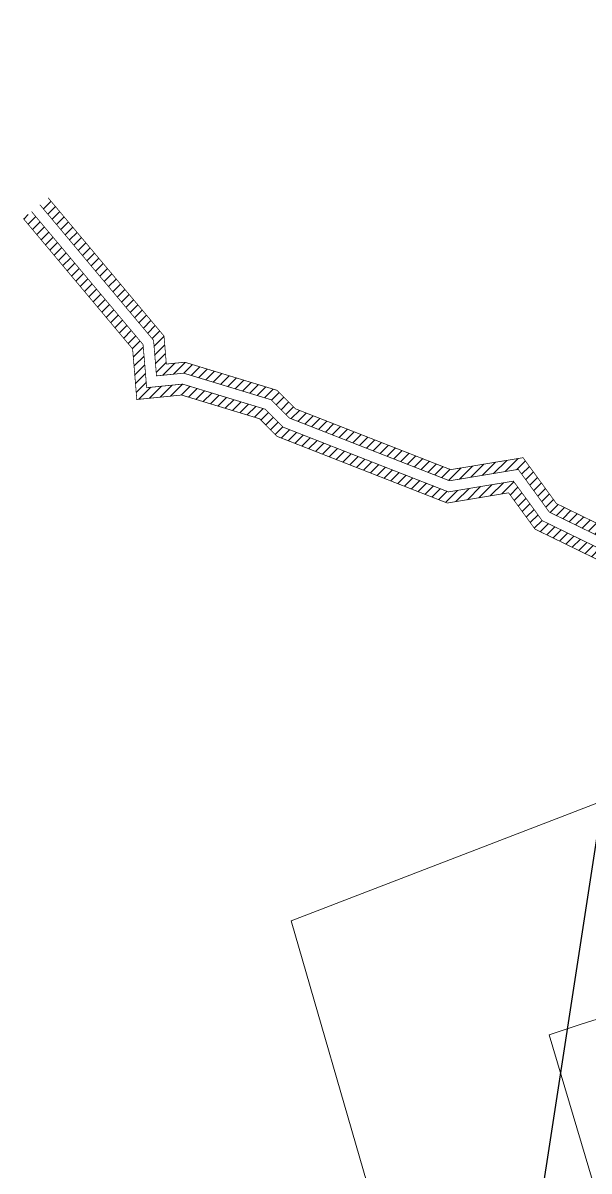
# Model space of a CAD drawing. Header units: metres. Extents: x 546056 to 547654, y 9072317 to 9075555.
# Drawn here: x 546055.6 to 546213, y 9072727 to 9073046.5 of the extents above; entities that cross this region are included whole.
import ezdxf

# ---------------------------------------------------------------- set-up
doc = ezdxf.new("R2010")
doc.units = ezdxf.units.M
for name, color, linetype in [('000 COLINDANTE', 8, 'Continuous'), ('LOTES', 7, 'Continuous'), ('LOTES_PREDIOS', 7, 'Continuous')]:
    doc.layers.add(name, color=color, linetype=linetype)
pattern_1 = [(45, (0, 0), (-1.32582521472, 1.32582521472), [])]

msp = doc.modelspace()

# ---------------------------------------------------------------- hatches: boundary and pattern name
at = {"layer": '000 COLINDANTE', "lineweight": 0}
h = msp.add_hatch(dxfattribs=at)
h.set_pattern_fill('LINE', color=256, scale=15, angle=45, style=0)
h.set_pattern_definition(pattern_1)
h.paths.add_polyline_path([(546060.3, 9072995.93), (546091.91, 9072958.2), (546092.74, 9072948.29), (546100.3, 9072949.04), (546124.59, 9072941.65), (546129.68, 9072936.57), (546174.32, 9072919.1), (546193.34, 9072922.26), (546201.99, 9072910.37), (546244.08, 9072889.81), (546285.55, 9072877.96), (546309.78, 9072875.86), (546316.59, 9072864.52), (546334.48, 9072833.44), (546376.64, 9072843.52), (546375.95, 9072846.44), (546335.96, 9072836.88), (546319.17, 9072866.04), (546311.57, 9072878.71), (546286.09, 9072880.93), (546245.16, 9072892.62), (546203.97, 9072912.74), (546194.67, 9072925.53), (546174.65, 9072922.19), (546131.36, 9072939.13), (546126.18, 9072944.3), (546100.6, 9072952.09), (546095.47, 9072951.58), (546094.82, 9072959.39), (546062.6, 9072997.85)])
h = msp.add_hatch(dxfattribs=at)
h.set_pattern_fill('LINE', color=256, scale=15, angle=45, style=0)
h.set_pattern_definition(pattern_1)
h.paths.add_polyline_path([(546055.7, 9072992.07), (546086.09, 9072955.8), (546087.26, 9072941.71), (546099.7, 9072942.96), (546121.41, 9072936.35), (546126.32, 9072931.43), (546173.68, 9072912.9), (546190.66, 9072915.74), (546198.01, 9072905.63), (546241.92, 9072884.19), (546284.45, 9072872.04), (546306.22, 9072870.14), (546311.41, 9072861.48), (546331.52, 9072826.56), (546378.04, 9072837.69), (546377.34, 9072840.6), (546333, 9072830), (546314, 9072863), (546308, 9072873), (546285, 9072875), (546243, 9072887), (546200, 9072908), (546192, 9072919), (546174, 9072916), (546128, 9072934), (546123, 9072939), (546100, 9072946), (546090, 9072945), (546089, 9072957), (546058, 9072994)])

# ---------------------------------------------------------------- linework, layer by layer
at = {"layer": '000 COLINDANTE', "const_width": 0.2}
for points in [[(546376.64, 9072843.52), (546334.48, 9072833.44), (546316.59, 9072864.52), (546309.78, 9072875.86), (546285.55, 9072877.96), (546244.08, 9072889.81), (546201.99, 9072910.37), (546193.34, 9072922.26), (546174.23, 9072919.09), (546129.68, 9072936.56), (546124.59, 9072941.65), (546100.3, 9072949.04), (546092.74, 9072948.29), (546091.91, 9072958.2), (546060.3, 9072995.93)], [(546375.95, 9072846.44), (546335.96, 9072836.88), (546319.17, 9072866.04), (546311.57, 9072878.71), (546286.09, 9072880.93), (546245.16, 9072892.62), (546203.97, 9072912.74), (546194.67, 9072925.52), (546174.55, 9072922.19), (546131.36, 9072939.13), (546126.18, 9072944.3), (546100.6, 9072952.09), (546095.47, 9072951.58), (546094.82, 9072959.39), (546062.6, 9072997.85)], [(546378.04, 9072837.69), (546331.52, 9072826.56), (546311.41, 9072861.48), (546306.22, 9072870.14), (546284.45, 9072872.04), (546241.92, 9072884.19), (546198.01, 9072905.63), (546190.66, 9072915.74), (546173.58, 9072912.9), (546126.32, 9072931.43), (546121.41, 9072936.35), (546099.7, 9072942.96), (546087.26, 9072941.71), (546086.09, 9072955.8), (546055.7, 9072992.07)], [(546377.34, 9072840.6), (546333, 9072830), (546314, 9072863), (546308, 9072873), (546285, 9072875), (546243, 9072887), (546200, 9072908), (546192, 9072919), (546173.9, 9072916), (546128, 9072934), (546123, 9072939), (546100, 9072946), (546090, 9072945), (546089, 9072957), (546058, 9072994)]]:
    msp.add_lwpolyline(points, dxfattribs=at)
at = {"layer": 'LOTES', "color": 7}
msp.add_lwpolyline([(546572.43, 9073312.99), (546219.91, 9072339.77), (546137.93, 9072317.31), (546318.15, 9073489.26)], close=True, dxfattribs=at)
at = {"layer": 'LOTES_PREDIOS', "linetype": 'Continuous', "lineweight": 0}
for p, q in [((546130.17, 9072796.61, 156.82), (546234.4, 9072836.79, 156.53)), ((546159.57, 9072695.13, 156.82), (546130.17, 9072796.61, 156.82)), ((546229.88, 9072773.94, 155.93), (546210.85, 9072767.81, 156.01)), ((546210.85, 9072767.81, 156.01), (546201.92, 9072764.85, 156.13)), ((546201.92, 9072764.85, 156.13), (546217.59, 9072712.13, 156.13))]:
    msp.add_line(p, q, dxfattribs=at).dxf.unprotected_set("ltscale", 0)

doc.saveas('drawing.dxf')
